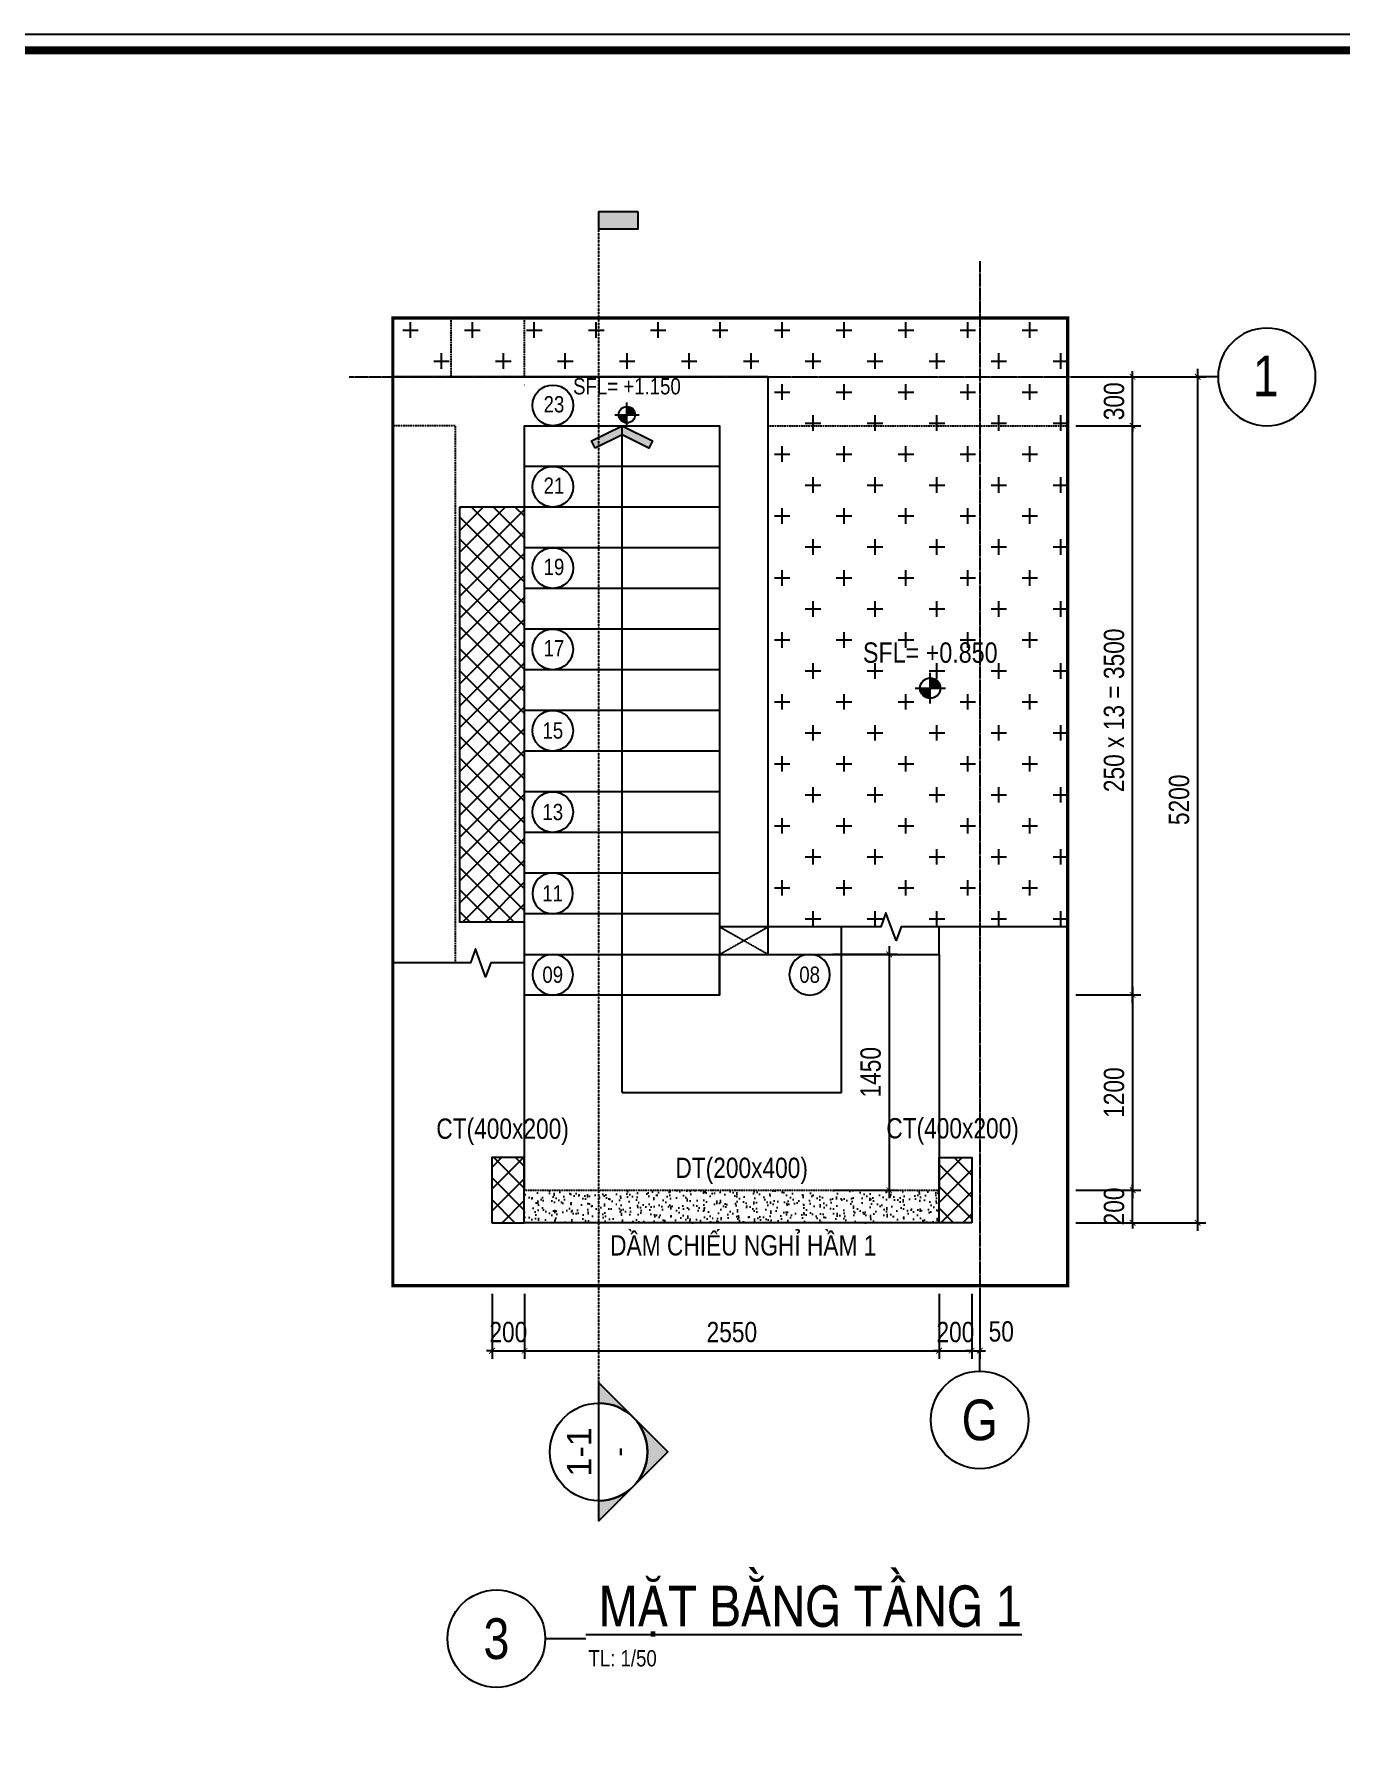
# Model space of a CAD drawing. Header units: millimetres. Extents: x 379264 to 1158416, y -283062 to 356890.
# Drawn here: x 794854 to 802893, y -12671 to -2202 of the extents above; entities that cross this region are included whole.
import ezdxf
from ezdxf.enums import TextEntityAlignment as Align

# ---------------------------------------------------------------- set-up
doc = ezdxf.new("R2010")
doc.units = ezdxf.units.MM
for name, pattern in [('BLOCK A - CHI TIET THANG 3$0$$0$HIDDEN', [0.375, 0.25, -0.125]), ('BLOCK A - CHI TIET THANG 4$0$HIDDEN', [0.375, 0.25, -0.125]), ('CENTER', [2, 1.25, -0.25, 0.25, -0.25]), ('HIDDEN', [9.525, 6.35, -3.175]), ('mb_loi thang 2-19 twa$0$Core 1A$0$Hidden10.5', [1.5, 1, -0.5])]:
    doc.linetypes.add(name, pattern=pattern)
for name, color, linetype in [('01PM. TEXT A', 3, 'Continuous'), ('02PM. TEXT B', 4, 'Continuous'), ('04PM. THIN', 7, 'Continuous'), ('05PM. FRAME', 4, 'Continuous'), ('06PM. HIDDEN', 4, 'HIDDEN'), ('07PM. WACO', 6, 'Continuous'), ('11PM. DIM', 2, 'Continuous'), ('12PM. GRID', 8, 'CENTER'), ('13PM. HATCH', 8, 'Continuous'), ('BLOCK A - CHI TIET THANG 4$0$Ky hieu Truc', 1, 'Continuous'), ('BLOCK A - CHI TIET THANG 4$0$Number Step', 94, 'Continuous'), ('MB_Cot tang 1$0$Concrete Line', 6, 'Continuous'), ('mb_loi thang 2-19 twa$0$Opening Hidden', 154, 'mb_loi thang 2-19 twa$0$Core 1A$0$Hidden10.5')]:
    doc.layers.add(name, color=color, linetype=linetype)
doc.layers.add('DMo', color=254, linetype='HIDDEN', lineweight=9)
doc.styles.add('[PMDC2013]STYLE', font='arial.ttf', dxfattribs={"width": 0.8})
doc.styles.add('BLOCK A - CHI TIET THANG 3$0$$0$Title Block Bold', font='VHELVEB_0.TTF')
doc.styles.add('BLOCK A - CHI TIET THANG 3$0$VNI-HelveC', font='VHELVCN_0.TTF')
doc.styles.add('BLOCK A - CHI TIET THANG 4$0$VNI-HelveC', font='VHELVCN_0.TTF')
doc.styles.add('BLOCK A - CHI TIET THANG 4$0$VNI-HelveCB', font='VHELVCB_0.TTF')
doc.dimstyles.new('BLOCK A - CHI TIET THANG 1$0$Dim 50 (A1-A2)', dxfattribs={"dimscale": 50, "dimtxt": 2.5, "dimasz": 0.7, "dimexe": 1, "dimexo": 1, "dimgap": 1, "dimtad": 1, "dimdec": 0, "dimzin": 12, "dimdsep": 46, "dimtxsty": '[PMDC2013]STYLE', "dimblk": 'ARCHTICK', "dimcen": 0, "dimdle": 1, "dimclrd": 2, "dimclre": 2, "dimclrt": 4, "dimadec": 0, "dimazin": 0, "dimtfac": 1, "dimtdec": 0, "dimtix": 1, "dimtmove": 2, "dimatfit": 3, "dimldrblk": 'ARCHTICK', "dimfxl": 1, "dimtolj": 1, "dimtzin": 0, "dimarcsym": 0})

# ---------------------------------------------------------------- blocks, each defined once
blk = doc.blocks.new('CHG_XX_Khung ten')
blk.add_lwpolyline([(15, 579), (826, 579), (826, 15), (15, 15)], close=True)
at = {"color": 4, "linetype": 'Continuous', "const_width": 1}
blk.add_lwpolyline([(17, 577), (824, 577), (824, 17), (17, 17)], close=True, dxfattribs=at)
blk = doc.blocks.new('BLOCK A - CHI TIET THANG 4$0$HTT-Title')
at = {"lineweight": -2}
blk.add_line((6, 0), (11, 0), dxfattribs=at)
at = {"linetype": 'ByBlock', "lineweight": -2}
blk.add_circle((0, 0), 6, dxfattribs=at)
at = {"linetype": 'ByBlock', "lineweight": -2, "style": 'BLOCK A - CHI TIET THANG 4$0$VNI-HelveCB'}
blk.add_attdef('DWG.NAME', text='', height=5, dxfattribs=at).set_placement((11, 0), align=Align.BOTTOM_LEFT)
blk.add_attdef('NUMBER', text='', height=5, dxfattribs=at).set_placement((0, 0), align=Align.MIDDLE_CENTER)
at = {"linetype": 'ByBlock', "lineweight": -2, "style": 'BLOCK A - CHI TIET THANG 4$0$VNI-HelveC'}
blk.add_attdef('SCALE', text='', height=2, dxfattribs=at).set_placement((11.32, -1.41), align=Align.TOP_LEFT)
blk = doc.blocks.new('*U650')
at = {"layer": '13PM. HATCH'}
h = blk.add_hatch(dxfattribs=at)
h.set_pattern_fill('ANSI37', color=256, scale=30, style=0)
h.set_pattern_definition([(45, (200, -2250), (-67.352, 67.352), []), (135, (200, -2250), (-67.352, -67.352), [])])
h.paths.add_polyline_path([(-100, 150), (-100, -2400), (300, -2400), (300, 150)])
at = {"layer": '07PM. WACO'}
blk.add_lwpolyline([(-100, 150), (-100, -2400), (300, -2400), (300, 150)], close=True, dxfattribs=at)
blk = doc.blocks.new('_ArchTick')
at = {"color": 0, "linetype": 'ByBlock', "const_width": 0.15}
blk.add_lwpolyline([(-0.5, -0.5), (0.5, 0.5)], dxfattribs=at)
blk = doc.blocks.new('*D657')
at = {"layer": '11PM. DIM', "color": 2, "lineweight": -2, "transparency": 16777216}
for p, q in [((797871, -9947), (797871, -10347)), ((800421, -9947), (800421, -10347)), ((797821, -10297), (800471, -10297))]:
    blk.add_line(p, q, dxfattribs=at)
at = {"layer": 'Defpoints', "color": 0, "transparency": 16777216}
for p in [(797871, -9897), (800421, -9897), (800421, -10297)]:
    blk.add_point(p, dxfattribs=at)
at = {"layer": '11PM. DIM', "color": 2, "lineweight": -2, "transparency": 16777216, "xscale": 35, "yscale": 35, "zscale": 35, "rotation": 180}
blk.add_blockref('_ArchTick', (797871, -10297), dxfattribs=at)
at = {"layer": '11PM. DIM', "color": 2, "lineweight": -2, "transparency": 16777216, "xscale": 35, "yscale": 35, "zscale": 35}
blk.add_blockref('_ArchTick', (800421, -10297), dxfattribs=at)
at = {"layer": '11PM. DIM', "color": 4, "transparency": 16777216, "insert": (799146, -10183), "char_height": 125, "attachment_point": 5, "style": '[PMDC2013]STYLE'}
blk.add_mtext('\\A1;2550', dxfattribs=at)
blk = doc.blocks.new('*D658')
at = {"layer": '11PM. DIM', "color": 2, "lineweight": -2, "transparency": 16777216}
for p, q in [((800421, -9947), (800421, -10347)), ((800621, -9947), (800621, -10347)), ((800421, -10297), (800386, -10297)), ((800421, -10297), (800621, -10297)), ((800621, -10297), (800656, -10297))]:
    blk.add_line(p, q, dxfattribs=at)
at = {"layer": 'Defpoints', "color": 0, "transparency": 16777216}
for p in [(800421, -9897), (800621, -9897), (800621, -10297)]:
    blk.add_point(p, dxfattribs=at)
at = {"layer": '11PM. DIM', "color": 2, "lineweight": -2, "transparency": 16777216, "xscale": 35, "yscale": 35, "zscale": 35}
blk.add_blockref('_ArchTick', (800421, -10297), dxfattribs=at)
at = {"layer": '11PM. DIM', "color": 2, "lineweight": -2, "transparency": 16777216, "xscale": 35, "yscale": 35, "zscale": 35, "rotation": 180}
blk.add_blockref('_ArchTick', (800621, -10297), dxfattribs=at)
at = {"layer": '11PM. DIM', "color": 4, "transparency": 16777216, "insert": (800521, -10183), "char_height": 125, "attachment_point": 5, "style": '[PMDC2013]STYLE'}
blk.add_mtext('\\A1;200', dxfattribs=at)
blk = doc.blocks.new('*D659')
at = {"layer": '11PM. DIM', "color": 2, "lineweight": -2, "transparency": 16777216}
for p, q in [((800621, -9947), (800621, -10347)), ((800671, -9947), (800671, -10347)), ((800621, -10297), (800586, -10297)), ((800621, -10297), (800671, -10297)), ((800671, -10297), (800706, -10297))]:
    blk.add_line(p, q, dxfattribs=at)
at = {"layer": 'Defpoints', "color": 0, "transparency": 16777216}
for p in [(800621, -9897), (800671, -9897), (800671, -10297)]:
    blk.add_point(p, dxfattribs=at)
at = {"layer": '11PM. DIM', "color": 2, "lineweight": -2, "transparency": 16777216, "xscale": 35, "yscale": 35, "zscale": 35}
blk.add_blockref('_ArchTick', (800621, -10297), dxfattribs=at)
at = {"layer": '11PM. DIM', "color": 2, "lineweight": -2, "transparency": 16777216, "xscale": 35, "yscale": 35, "zscale": 35, "rotation": 180}
blk.add_blockref('_ArchTick', (800671, -10297), dxfattribs=at)
at = {"layer": '11PM. DIM', "color": 4, "transparency": 16777216, "insert": (800803, -10179), "char_height": 125, "attachment_point": 5, "style": '[PMDC2013]STYLE'}
blk.add_mtext('\\A1;50', dxfattribs=at)
blk = doc.blocks.new('*D660')
at = {"layer": '11PM. DIM', "color": 2, "lineweight": -2, "transparency": 16777216}
for p, q in [((801261, -9310), (801661, -9310)), ((801611, -9310), (801611, -9275)), ((801611, -9510), (801611, -9310)), ((801261, -9510), (801661, -9510)), ((801611, -9510), (801611, -9545))]:
    blk.add_line(p, q, dxfattribs=at)
at = {"layer": 'Defpoints', "color": 0, "transparency": 16777216}
for p in [(801211, -9310), (801611, -9310), (801211, -9510)]:
    blk.add_point(p, dxfattribs=at)
at = {"layer": '11PM. DIM', "color": 2, "lineweight": -2, "transparency": 16777216, "xscale": 35, "yscale": 35, "zscale": 35}
for p, rotation in [((801611, -9310), 270), ((801611, -9510), 90)]:
    blk.add_blockref('_ArchTick', p, dxfattribs=dict(at, rotation=rotation))
at = {"layer": '11PM. DIM', "color": 4, "transparency": 16777216, "insert": (801497, -9410), "char_height": 125, "attachment_point": 5, "rotation": 90, "style": '[PMDC2013]STYLE'}
blk.add_mtext('\\A1;200', dxfattribs=at)
blk = doc.blocks.new('*D661')
at = {"layer": '11PM. DIM', "color": 2, "lineweight": -2, "transparency": 16777216}
for p, q in [((801611, -8160), (801611, -4560)), ((801261, -4610), (801661, -4610)), ((801261, -8110), (801661, -8110))]:
    blk.add_line(p, q, dxfattribs=at)
at = {"layer": 'Defpoints', "color": 0, "transparency": 16777216}
for p in [(801211, -4610), (801611, -4610), (801211, -8110)]:
    blk.add_point(p, dxfattribs=at)
at = {"layer": '11PM. DIM', "color": 2, "lineweight": -2, "transparency": 16777216, "xscale": 35, "yscale": 35, "zscale": 35}
for p, rotation in [((801611, -4610), 90), ((801611, -8110), 270)]:
    blk.add_blockref('_ArchTick', p, dxfattribs=dict(at, rotation=rotation))
at = {"layer": '11PM. DIM', "color": 4, "transparency": 16777216, "insert": (801497, -6360), "char_height": 125, "attachment_point": 5, "rotation": 90, "style": '[PMDC2013]STYLE'}
blk.add_mtext('\\A1;250 x 13 = 3500', dxfattribs=at)
blk = doc.blocks.new('*D662')
at = {"layer": '11PM. DIM', "color": 2, "lineweight": -2, "transparency": 16777216}
for p, q in [((801611, -4310), (801611, -4275)), ((801261, -4310), (801661, -4310)), ((801611, -4610), (801611, -4310)), ((801261, -4610), (801661, -4610)), ((801611, -4610), (801611, -4645))]:
    blk.add_line(p, q, dxfattribs=at)
at = {"layer": 'Defpoints', "color": 0, "transparency": 16777216}
for p in [(801211, -4310), (801611, -4310), (801211, -4610)]:
    blk.add_point(p, dxfattribs=at)
at = {"layer": '11PM. DIM', "color": 2, "lineweight": -2, "transparency": 16777216, "xscale": 35, "yscale": 35, "zscale": 35}
for p, rotation in [((801611, -4310), 270), ((801611, -4610), 90)]:
    blk.add_blockref('_ArchTick', p, dxfattribs=dict(at, rotation=rotation))
at = {"layer": '11PM. DIM', "color": 4, "transparency": 16777216, "insert": (801497, -4460), "char_height": 125, "attachment_point": 5, "rotation": 90, "style": '[PMDC2013]STYLE'}
blk.add_mtext('\\A1;300', dxfattribs=at)
blk = doc.blocks.new('*D663')
at = {"layer": '11PM. DIM', "color": 2, "lineweight": -2, "transparency": 16777216}
for p, q in [((802011, -4260), (802011, -9560)), ((801261, -4310), (802061, -4310)), ((801261, -9510), (802061, -9510))]:
    blk.add_line(p, q, dxfattribs=at)
at = {"layer": 'Defpoints', "color": 0, "transparency": 16777216}
for p in [(801211, -4310), (801211, -9510), (802011, -9510)]:
    blk.add_point(p, dxfattribs=at)
at = {"layer": '11PM. DIM', "color": 2, "lineweight": -2, "transparency": 16777216, "xscale": 35, "yscale": 35, "zscale": 35}
for p, rotation in [((802011, -4310), 90), ((802011, -9510), 270)]:
    blk.add_blockref('_ArchTick', p, dxfattribs=dict(at, rotation=rotation))
at = {"layer": '11PM. DIM', "color": 4, "transparency": 16777216, "insert": (801897, -6910), "char_height": 125, "attachment_point": 5, "rotation": 90, "style": '[PMDC2013]STYLE'}
blk.add_mtext('\\A1;5200', dxfattribs=at)
blk = doc.blocks.new('BLOCK A - CHI TIET THANG 4$0$HTT-Grid')
at = {"linetype": 'ByBlock', "lineweight": -2}
blk.add_line((0, -2.5), (0, 0), dxfattribs=at)
blk.add_circle((0, -8.5), 6, dxfattribs=at)
at = {"linetype": 'ByBlock', "lineweight": -2, "style": 'BLOCK A - CHI TIET THANG 4$0$VNI-HelveC'}
blk.add_attdef('GRID', text='', height=5, dxfattribs=at).set_placement((0, -8.5), align=Align.MIDDLE)
blk = doc.blocks.new('*D664')
at = {"layer": '11PM. DIM', "color": 2, "lineweight": -2, "transparency": 16777216}
for p, q in [((797671, -9947), (797671, -10347)), ((797871, -9947), (797871, -10347)), ((797671, -10297), (797636, -10297)), ((797671, -10297), (797871, -10297)), ((797871, -10297), (797906, -10297))]:
    blk.add_line(p, q, dxfattribs=at)
at = {"layer": 'Defpoints', "color": 0, "transparency": 16777216}
for p in [(797671, -9897), (797871, -9897), (797871, -10297)]:
    blk.add_point(p, dxfattribs=at)
at = {"layer": '11PM. DIM', "color": 2, "lineweight": -2, "transparency": 16777216, "xscale": 35, "yscale": 35, "zscale": 35}
blk.add_blockref('_ArchTick', (797671, -10297), dxfattribs=at)
at = {"layer": '11PM. DIM', "color": 2, "lineweight": -2, "transparency": 16777216, "xscale": 35, "yscale": 35, "zscale": 35, "rotation": 180}
blk.add_blockref('_ArchTick', (797871, -10297), dxfattribs=at)
at = {"layer": '11PM. DIM', "color": 4, "transparency": 16777216, "insert": (797771, -10183), "char_height": 125, "attachment_point": 5, "style": '[PMDC2013]STYLE'}
blk.add_mtext('\\A1;200', dxfattribs=at)
blk = doc.blocks.new('*D665')
at = {"layer": '11PM. DIM', "color": 2, "lineweight": -2, "transparency": 16777216}
for p, q in [((801611, -8060), (801611, -9360)), ((801261, -8110), (801661, -8110)), ((801261, -9310), (801661, -9310))]:
    blk.add_line(p, q, dxfattribs=at)
at = {"layer": 'Defpoints', "color": 0, "transparency": 16777216}
for p in [(801211, -8110), (801211, -9310), (801611, -9310)]:
    blk.add_point(p, dxfattribs=at)
at = {"layer": '11PM. DIM', "color": 2, "lineweight": -2, "transparency": 16777216, "xscale": 35, "yscale": 35, "zscale": 35}
for p, rotation in [((801611, -8110), 90), ((801611, -9310), 270)]:
    blk.add_blockref('_ArchTick', p, dxfattribs=dict(at, rotation=rotation))
at = {"layer": '11PM. DIM', "color": 4, "transparency": 16777216, "insert": (801497, -8710), "char_height": 125, "attachment_point": 5, "rotation": 90, "style": '[PMDC2013]STYLE'}
blk.add_mtext('\\A1;1200', dxfattribs=at)
blk = doc.blocks.new('BLOCK A - CHI TIET THANG 4$0$Number Step')
at = {"color": 0, "linetype": 'ByBlock'}
blk.add_circle((0, 0), 2.5, dxfattribs=at)
at = {"color": 0, "linetype": 'ByBlock', "lineweight": -2, "style": 'BLOCK A - CHI TIET THANG 4$0$VNI-HelveCB'}
blk.add_attdef('TEXT', text='', height=2, dxfattribs=at).set_placement((0, 0), align=Align.MIDDLE)
blk = doc.blocks.new('MB Ham 2$0$Arrow 60')
at = {"linetype": 'ByBlock', "lineweight": -2}
h = blk.add_hatch(color=0, dxfattribs=at)
h.paths.add_polyline_path([(1.88, 0.94), (1.65, 1.38), (0, 0.56), (-1.65, 1.38), (-1.88, 0.94), (0, 0)], flags=17)
h.paths.add_polyline_path([(1.65, 1.38), (1.88, 0.94), (0, 0), (-1.88, 0.94), (-1.65, 1.38), (0, 0.56)])
blk.add_hatch(color=0, dxfattribs=at).paths.add_polyline_path([(1.65, 1.38), (1.88, 0.94), (0, 0), (-1.88, 0.94), (-1.65, 1.38), (0, 0.56)])
at = {"color": 0, "linetype": 'ByBlock', "lineweight": -2}
blk.add_lwpolyline([(1.65, 1.38), (1.88, 0.94), (0, 0), (-1.88, 0.94), (-1.65, 1.38), (0, 0.56)], close=True, dxfattribs=at)
blk = doc.blocks.new('BLOCK A - CHI TIET THANG 3$0$13123123213')
at = {"linetype": 'ByBlock'}
h = blk.add_hatch(color=0, dxfattribs=at)
h.paths.add_polyline_path([(0, 1), (0, 0), (1, 0, 0.414214)])
h.paths.add_polyline_path([(0, 0), (-1, 0, 0.414214), (0, -1)])
at = {"color": 0, "linetype": 'ByBlock'}
for p, q in [((-1.5, 0), (1.5, 0)), ((0, -1.5), (0, 1.5))]:
    blk.add_line(p, q, dxfattribs=at)
blk.add_circle((0, 0), 1, dxfattribs=at)
at = {"color": 0, "linetype": 'ByBlock', "lineweight": -2, "style": 'BLOCK A - CHI TIET THANG 3$0$VNI-HelveC'}
for tag, p in [('TEXT1', (0, 10.5)), ('TEXT2', (0, 7)), ('TEXT3', (0, 3.5))]:
    blk.add_attdef(tag, text='', height=2, dxfattribs=at).set_placement(p, align=Align.MIDDLE_CENTER)
blk = doc.blocks.new('*D666')
at = {"layer": '11PM. DIM', "color": 2, "lineweight": -2, "transparency": 16777216}
for p, q in [((800114, -7810), (800114, -9360)), ((799768, -7860), (800164, -7860)), ((799764, -9310), (800164, -9310))]:
    blk.add_line(p, q, dxfattribs=at)
at = {"layer": 'Defpoints', "color": 0, "transparency": 16777216}
for p in [(799718, -7860), (799714, -9310), (800114, -9310)]:
    blk.add_point(p, dxfattribs=at)
at = {"layer": '11PM. DIM', "color": 2, "lineweight": -2, "transparency": 16777216, "xscale": 35, "yscale": 35, "zscale": 35}
for p, rotation in [((800114, -7860), 90), ((800114, -9310), 270)]:
    blk.add_blockref('_ArchTick', p, dxfattribs=dict(at, rotation=rotation))
at = {"layer": '11PM. DIM', "color": 4, "transparency": 16777216, "insert": (800000, -8585), "char_height": 125, "attachment_point": 5, "rotation": 90, "style": '[PMDC2013]STYLE'}
blk.add_mtext('\\A1;1450', dxfattribs=at)
blk = doc.blocks.new('*U648')
h = blk.add_hatch(color=256)
edge = h.paths.add_edge_path()
edge.add_line((600, 0), (849, 0))
edge.add_line((849, 0), (0, -849))
edge.add_line((0, -849), (-849, 0))
edge.add_line((-849, 0), (-600, 0))
edge.add_arc((0, 0), 600, 180, 360)
blk.add_hatch(color=256).paths.add_polyline_path([(15251, -480), (15036, -480), (15036, 0), (15251, 0)])
blk.add_line((-600, 0), (600, 0))
at = {"linetype": 'BLOCK A - CHI TIET THANG 3$0$$0$HIDDEN', "ltscale": 10}
blk.add_line((600, 0), (15251, 0), dxfattribs=at)
blk.add_lwpolyline([(600, 0), (849, 0), (0, -849), (-849, 0), (-600, 0, 1)], format="xyb", close=True)
blk.add_lwpolyline([(15251, -480), (15036, -480), (15036, 0), (15251, 0)], close=True)
blk.add_circle((0, 0), 600)
at = {"style": 'BLOCK A - CHI TIET THANG 3$0$$0$Title Block Bold', "flags": 8}
blk.add_attdef('VIEWNUMBER', text='', height=300, dxfattribs=at).set_placement((0, 0), align=Align.BOTTOM_CENTER)
blk.add_attdef('DRAWINGREFERENCE', text='', height=250, dxfattribs=at).set_placement((0, -120), align=Align.TOP_CENTER)

msp = doc.modelspace()

# ---------------------------------------------------------------- block references
at = {"layer": '04PM. THIN', "xscale": 50, "yscale": 50, "zscale": 50}
msp.add_blockref('CHG_XX_Khung ten', (777979.92, -31152.33), dxfattribs=at)

# ---------------------------------------------------------------- next in the draw order: hatches: boundary and pattern name
at = {"layer": '13PM. HATCH'}
h = msp.add_hatch(dxfattribs=at)
h.set_pattern_fill('CROSS', color=256, scale=30)
h.set_pattern_definition([(0, (804931.62, -46884.86), (190.5, 190.5), [95.25, -285.75]), (90, (804979.24, -46932.49), (-190.5, 190.5), [95.25, -285.75])])
h.paths.add_polyline_path([(800187.6, -7690.14), (801210.97, -7690.14), (801210.97, -3947.92), (797060.63, -3947.92), (797060.63, -4310.1), (799352.34, -4310.1), (799368.47, -7690.14), (800062.6, -7690.14), (800093.85, -7604.28), (800156.35, -7776)])
h = msp.add_hatch(dxfattribs=at)
h.set_pattern_fill('ANSI37', color=256, scale=30, angle=90, style=0)
h.set_pattern_definition([(135, (813869.6, -31360.12), (-67.35192, -67.35192), []), (225, (813869.6, -31360.12), (67.35192, -67.35192), [])])
h.paths.add_polyline_path([(797669.21, -9510.1), (797869.21, -9510.1), (797869.21, -9110.1), (797669.21, -9110.1)])
h = msp.add_hatch(dxfattribs=at)
h.set_pattern_fill('ANSI37', color=256, scale=30, angle=90, style=0)
h.set_pattern_definition([(135, (813873.51, -31360.12), (-67.35192, -67.35192), []), (225, (813873.51, -31360.12), (67.35192, -67.35192), [])])
h.paths.add_polyline_path([(800621.21, -9510.1), (800421.21, -9510.1), (800421.21, -9110.1), (800621.21, -9110.1)])
h = msp.add_hatch(dxfattribs=at)
h.set_pattern_fill('AR-SAND', color=256, scale=1.5, angle=-45, style=0)
h.set_pattern_definition([(352.5, (805028.37, 145065.403), (50.213023, 53.607202), [0, -57.912, 0, -64.77, 0, -61.9125]), (322.5, (805028.37, 145065.4), (123.70993, 28.35164), [0, -31.242, 0, -52.197, 0, -20.0025]), (282.5, (804995.23, 145098.54), (84.049847, -83.744974), [0, -19.05, 0, -68.58, 0, -89.535]), (272.5, (804995.23, 145098.54), (104.63262, -57.342166), [0, -9.525, 0, -44.958, 0, -51.435])])
h.paths.add_polyline_path([(797869.21, -9310.1), (800419.21, -9310.1), (800419.21, -9510.1), (797869.21, -9510.1)])

# ---------------------------------------------------------------- next in the draw order: linework, layer by layer
at = {"linetype": 'BLOCK A - CHI TIET THANG 4$0$HIDDEN', "ltscale": 10, "const_width": 20}
msp.add_lwpolyline([(801210.97, -9897.32), (797060.63, -9897.32), (797060.63, -3947.92), (801210.97, -3947.92)], close=True, dxfattribs=at)
at = {"layer": '05PM. FRAME', "ltscale": 0.25}
for p, q in [((799369.54, -4310.1), (797060.63, -4310.1)), ((799369.54, -7860.1), (799369.54, -4310.1)), ((799070.75, -7860.1), (799070.75, -8110.1)), ((800421.21, -7860.1), (800421.21, -9310.1)), ((797869.21, -8110.1), (797869.21, -9310.1)), ((800421.21, -9510.1), (797869.21, -9510.1))]:
    msp.add_line(p, q, dxfattribs=at)
msp.add_lwpolyline([(797870.75, -8110.1), (797870.75, -4610.1), (799070.75, -4610.1), (799070.75, -8110.1)], close=True, dxfattribs=at)
for points in [[(801210.97, -7690.14), (800187.6, -7690.14), (800156.35, -7776), (800093.85, -7604.28), (800062.6, -7690.14), (799070.75, -7690.14)], [(799070.75, -8110.1), (799070.75, -7860.1), (800421.21, -7860.1), (800421.21, -7690.14)], [(797870.75, -7912.89), (797662.63, -7912.89), (797631.38, -7998.75), (797568.88, -7827.03), (797537.63, -7912.89), (797060.18, -7912.89)]]:
    msp.add_lwpolyline(points, dxfattribs=at)
at = {"layer": '06PM. HIDDEN', "linetype": 'HIDDEN', "ltscale": 0.25}
for p, q in [((797419.54, -4310.1), (797419.54, -3947.92)), ((797869.54, -4310.07), (797869.54, -3947.92)), ((799352.34, -4310.1), (801210.97, -4310.1)), ((797444.54, -4610.1), (797060.63, -4610.1)), ((797444.54, -4610.1), (797444.54, -7912.89)), ((799369.54, -4610.1), (801210.97, -4610.1)), ((797869.21, -9310.1), (800421.21, -9310.1))]:
    msp.add_line(p, q, dxfattribs=at)
at = {"layer": '07PM. WACO'}
for points in [[(797669.21, -9510.1), (797869.21, -9510.1), (797869.21, -9110.1), (797669.21, -9110.1)], [(800621.21, -9510.1), (800421.21, -9510.1), (800421.21, -9110.1), (800621.21, -9110.1)]]:
    msp.add_lwpolyline(points, close=True, dxfattribs=at)
at = {"layer": '12PM. GRID', "ltscale": 3}
for p, q in [((800670.75, -3599.49), (800670.75, -10297.32)), ((796792.03, -4310.1), (802011.68, -4310.1))]:
    msp.add_line(p, q, dxfattribs=at)
at = {"layer": '13PM. HATCH'}
for p, q in [((798471.21, -8710.1), (798471.21, -4610.1)), ((799070.75, -4860.1), (797870.75, -4860.1)), ((799070.75, -5110.1), (797870.75, -5110.1)), ((799070.75, -5360.1), (797870.75, -5360.1)), ((799070.75, -5610.1), (797870.75, -5610.1)), ((799070.75, -5860.1), (797870.75, -5860.1)), ((799070.75, -6110.1), (797870.75, -6110.1)), ((799070.75, -6360.1), (797870.75, -6360.1)), ((799070.75, -6610.1), (797870.75, -6610.1)), ((799070.75, -6860.1), (797870.75, -6860.1)), ((799070.75, -7110.1), (797870.75, -7110.1)), ((799070.75, -7360.1), (797870.75, -7360.1)), ((799070.75, -7610.1), (797870.75, -7610.1)), ((799821.21, -8710.1), (799821.21, -7690.14)), ((797870.75, -7860.1), (799070.75, -7860.1)), ((798471.21, -8710.1), (799821.21, -8710.1))]:
    msp.add_line(p, q, dxfattribs=at)
at = {"layer": 'DMo', "ltscale": 1400}
msp.add_line((797869.54, -4360.1), (797869.21, -4360.1), dxfattribs=at)
at = {"layer": 'mb_loi thang 2-19 twa$0$Opening Hidden', "color": 8}
for p, q in [((799070.75, -7860.1), (799369.54, -7690.14)), ((799070.75, -7690.14), (799369.54, -7860.1))]:
    msp.add_line(p, q, dxfattribs=at)

# ---------------------------------------------------------------- next in the draw order: block references
at = {"layer": '01PM. TEXT A'}
ref = msp.add_blockref('BLOCK A - CHI TIET THANG 4$0$HTT-Title', (797697.84, -12067.13), dxfattribs=dict(at, xscale=50, yscale=50, zscale=50))
ref.add_attrib('NUMBER', '3', dxfattribs={"layer": '0', "color": 0, "linetype": 'ByBlock', "lineweight": -2, "height": 250, "style": 'BLOCK A - CHI TIET THANG 4$0$VNI-HelveCB'}).set_placement((797697.84, -12067.13), align=Align.MIDDLE_CENTER)
ref.add_attrib('DWG.NAME', '%%u MAËT BAÈNG TAÀNG 1', dxfattribs={"layer": '0', "color": 3, "linetype": 'ByBlock', "lineweight": -2, "height": 250, "style": 'BLOCK A - CHI TIET THANG 4$0$VNI-HelveCB'}).set_placement((798247.84, -12067.13), align=Align.BOTTOM_LEFT)
ref.add_attrib('SCALE', 'TL: 1/50', dxfattribs={"layer": '0', "color": 0, "linetype": 'ByBlock', "lineweight": -2, "height": 100, "style": 'BLOCK A - CHI TIET THANG 4$0$VNI-HelveC'}).set_placement((798263.61, -12137.82), align=Align.TOP_LEFT)
at = {"layer": '02PM. TEXT B'}
ref = msp.add_blockref('BLOCK A - CHI TIET THANG 3$0$13123123213', (798500.55, -4542.55), dxfattribs=dict(at, xscale=50, yscale=50, zscale=50))
ref.add_attrib('TEXT3', 'SFL= +1.150', dxfattribs={"layer": '0', "color": 0, "linetype": 'ByBlock', "lineweight": -2, "height": 100, "style": 'BLOCK A - CHI TIET THANG 3$0$VNI-HelveC'}).set_placement((798500.55, -4367.55), align=Align.MIDDLE_CENTER)
ref = msp.add_blockref('BLOCK A - CHI TIET THANG 3$0$13123123213', (800366.3, -6223.61), dxfattribs=dict(at, xscale=62.5, yscale=62.5, zscale=62.5))
ref.add_attrib('TEXT3', 'SFL= +0.850', dxfattribs={"layer": '0', "color": 0, "linetype": 'ByBlock', "lineweight": -2, "height": 125, "style": 'BLOCK A - CHI TIET THANG 3$0$VNI-HelveC'}).set_placement((800366.3, -6004.86), align=Align.MIDDLE_CENTER)
at = {"layer": '07PM. WACO'}
ref = msp.add_blockref('*U648', (798327.03, -10919.16), dxfattribs=dict(at, xscale=0.5, yscale=0.5, zscale=0.5, rotation=90))
ref.add_attrib('VIEWNUMBER', '1-1', dxfattribs={"layer": '0', "height": 150, "rotation": 90, "style": 'BLOCK A - CHI TIET THANG 3$0$$0$Title Block Bold'}).set_placement((798327.03, -10919.16), align=Align.BOTTOM_CENTER)
ref.add_attrib('DRAWINGREFERENCE', '-', dxfattribs={"layer": '0', "height": 125, "rotation": 90, "style": 'BLOCK A - CHI TIET THANG 3$0$$0$Title Block Bold'}).set_placement((798387.03, -10919.16), align=Align.TOP_CENTER)
at = {"layer": '13PM. HATCH', "xscale": 100, "yscale": 100, "zscale": 100, "rotation": 180}
msp.add_blockref('MB Ham 2$0$Arrow 60', (798470.75, -4610.1), dxfattribs=at)
at = {"layer": 'BLOCK A - CHI TIET THANG 4$0$Ky hieu Truc'}
ref = msp.add_blockref('BLOCK A - CHI TIET THANG 4$0$HTT-Grid', (802011.68, -4310.1), dxfattribs=dict(at, xscale=-50.00000000000003, yscale=50.00000000000003, zscale=50, rotation=90))
ref.add_attrib('GRID', '1', dxfattribs={"layer": '0', "linetype": 'ByBlock', "lineweight": -2, "height": 250, "style": 'BLOCK A - CHI TIET THANG 4$0$VNI-HelveC'}).set_placement((802430.35, -4303.76), align=Align.MIDDLE)
at = {"layer": 'BLOCK A - CHI TIET THANG 4$0$Ky hieu Truc', "xscale": 50, "yscale": 50, "zscale": 50}
msp.add_blockref('BLOCK A - CHI TIET THANG 4$0$HTT-Grid', (800670.75, -10297.32), dxfattribs=at).add_auto_attribs({'GRID': 'G'})
at = {"layer": 'BLOCK A - CHI TIET THANG 4$0$Number Step'}
ref = msp.add_blockref('BLOCK A - CHI TIET THANG 4$0$Number Step', (798044.75, -4485.1), dxfattribs=dict(at, xscale=50, yscale=50, zscale=50, rotation=270))
ref.add_attrib('TEXT', '23', dxfattribs={"layer": '0', "color": 0, "linetype": 'ByBlock', "lineweight": -2, "height": 100, "style": 'BLOCK A - CHI TIET THANG 4$0$VNI-HelveCB'}).set_placement((798051.69, -4478.16), align=Align.MIDDLE)
ref = msp.add_blockref('BLOCK A - CHI TIET THANG 4$0$Number Step', (798044.75, -4985.1), dxfattribs=dict(at, xscale=50, yscale=50, zscale=50, rotation=270))
ref.add_attrib('TEXT', '21', dxfattribs={"layer": '0', "color": 0, "linetype": 'ByBlock', "lineweight": -2, "height": 100, "style": 'BLOCK A - CHI TIET THANG 4$0$VNI-HelveCB'}).set_placement((798051.69, -4978.16), align=Align.MIDDLE)
ref = msp.add_blockref('BLOCK A - CHI TIET THANG 4$0$Number Step', (798044.75, -5485.1), dxfattribs=dict(at, xscale=50, yscale=50, zscale=50, rotation=270))
ref.add_attrib('TEXT', '19', dxfattribs={"layer": '0', "color": 0, "linetype": 'ByBlock', "lineweight": -2, "height": 100, "style": 'BLOCK A - CHI TIET THANG 4$0$VNI-HelveCB'}).set_placement((798051.69, -5478.16), align=Align.MIDDLE)
ref = msp.add_blockref('BLOCK A - CHI TIET THANG 4$0$Number Step', (798044.3, -5985.1), dxfattribs=dict(at, xscale=50, yscale=50, zscale=50, rotation=270))
ref.add_attrib('TEXT', '17', dxfattribs={"layer": '0', "color": 0, "linetype": 'ByBlock', "lineweight": -2, "height": 100, "style": 'BLOCK A - CHI TIET THANG 4$0$VNI-HelveCB'}).set_placement((798051.23, -5978.16), align=Align.MIDDLE)
ref = msp.add_blockref('BLOCK A - CHI TIET THANG 4$0$Number Step', (798044.3, -6485.1), dxfattribs=dict(at, xscale=50, yscale=50, zscale=50, rotation=270))
ref.add_attrib('TEXT', '15', dxfattribs={"layer": '0', "color": 0, "linetype": 'ByBlock', "lineweight": -2, "height": 100, "style": 'BLOCK A - CHI TIET THANG 4$0$VNI-HelveCB'}).set_placement((798044.7, -6484.7), align=Align.MIDDLE)
ref = msp.add_blockref('BLOCK A - CHI TIET THANG 4$0$Number Step', (798044.3, -6985.1), dxfattribs=dict(at, xscale=50, yscale=50, zscale=50, rotation=270))
ref.add_attrib('TEXT', '13', dxfattribs={"layer": '0', "color": 0, "linetype": 'ByBlock', "lineweight": -2, "height": 100, "style": 'BLOCK A - CHI TIET THANG 4$0$VNI-HelveCB'}).set_placement((798044.3, -6985.1), align=Align.MIDDLE)
ref = msp.add_blockref('BLOCK A - CHI TIET THANG 4$0$Number Step', (798043.75, -7485.1), dxfattribs=dict(at, xscale=-50, yscale=50, zscale=50, rotation=90))
ref.add_attrib('TEXT', '11', dxfattribs={"layer": '0', "color": 0, "linetype": 'ByBlock', "lineweight": -2, "height": 100, "style": 'BLOCK A - CHI TIET THANG 4$0$VNI-HelveCB'}).set_placement((798043.75, -7485.1), align=Align.MIDDLE)
ref = msp.add_blockref('BLOCK A - CHI TIET THANG 4$0$Number Step', (798044.21, -7985.1), dxfattribs=dict(at, xscale=-50, yscale=50, zscale=50, rotation=90))
ref.add_attrib('TEXT', '09', dxfattribs={"layer": '0', "color": 0, "linetype": 'ByBlock', "lineweight": -2, "height": 100, "style": 'BLOCK A - CHI TIET THANG 4$0$VNI-HelveCB'}).set_placement((798044.21, -7985.1), align=Align.MIDDLE)
ref = msp.add_blockref('BLOCK A - CHI TIET THANG 4$0$Number Step', (799624.41, -7985.1), dxfattribs=dict(at, xscale=-50, yscale=50, zscale=50, rotation=90))
ref.add_attrib('TEXT', '08', dxfattribs={"layer": '0', "color": 0, "linetype": 'ByBlock', "lineweight": -2, "height": 100, "style": 'BLOCK A - CHI TIET THANG 4$0$VNI-HelveCB'}).set_placement((799624.41, -7985.1), align=Align.MIDDLE)
at = {"layer": 'MB_Cot tang 1$0$Concrete Line'}
msp.add_blockref('*U650', (797570.75, -5260.1), dxfattribs=at)

# ---------------------------------------------------------------- next in the draw order: texts
at = {"layer": '01PM. TEXT A', "style": '[PMDC2013]STYLE', "width": 0.8}
for s, p in [('CT(400x200)', (797328.17, -8994.22, -0.01)), ('CT(400x200)', (800095.9, -8991.91, -0.01)), ('DT(200x400)', (798798.75, -9235.16, -0.01)), ('DẦM CHIẾU NGHỈ HẦM 1', (798397.3, -9711.6, -0.01))]:
    msp.add_text(s, height=125, dxfattribs=at).set_placement(p)

# ---------------------------------------------------------------- next in the draw order: dimensions: what is measured, and where the dimension line sits
at = {"layer": '11PM. DIM'}
for base, p1, p2, angle, picture, middle in [((802010.97, -9510.1), (801210.97, -4310.1), (801210.97, -9510.1), 90, '*D663', (801897.14, -6910.1)), ((801610.97, -4310.1), (801210.97, -4610.1), (801210.97, -4310.1), 90, '*D662', (801497.1, -4460.1)), ((800114.29, -9310.1), (799718.46, -7860.1), (799714.29, -9310.1), 270, '*D666', (800000.47, -8585.1)), ((801610.97, -9310.1), (801210.97, -8110.1), (801210.97, -9310.1), 270, '*D665', (801497.14, -8710.1)), ((801610.97, -9310.1), (801210.97, -9510.1), (801210.97, -9310.1), 90, '*D660', (801497.14, -9410.1))]:
    dim = msp.add_linear_dim(base=base, p1=p1, p2=p2, angle=angle, dimstyle='BLOCK A - CHI TIET THANG 1$0$Dim 50 (A1-A2)', dxfattribs=at)
    dim.commit()
    dim.dimension.update_dxf_attribs({"geometry": picture, "text_midpoint": middle})
dim = msp.add_linear_dim(base=(801610.97, -4610.1), p1=(801210.97, -8110.1), p2=(801210.97, -4610.1), angle=90, text='250 x 13 = <>', dimstyle='BLOCK A - CHI TIET THANG 1$0$Dim 50 (A1-A2)', dxfattribs=at)
dim.commit()
dim.dimension.update_dxf_attribs({"geometry": '*D661', "text_midpoint": (801497.1, -6360.1)})
for base, p1, p2, picture, middle in [((797870.75, -10297.32), (797670.75, -9897.32), (797870.75, -9897.32), '*D664', (797770.75, -10183.5)), ((800420.75, -10297.32), (797870.75, -9897.32), (800420.75, -9897.32), '*D657', (799145.75, -10183.5)), ((800620.75, -10297.32), (800420.75, -9897.32), (800620.75, -9897.32), '*D658', (800520.75, -10183.5))]:
    dim = msp.add_linear_dim(base=base, p1=p1, p2=p2, dimstyle='BLOCK A - CHI TIET THANG 1$0$Dim 50 (A1-A2)', dxfattribs=at)
    dim.commit()
    dim.dimension.update_dxf_attribs({"geometry": picture, "text_midpoint": middle})
dim = msp.add_linear_dim(base=(800670.75, -10297.32), p1=(800620.75, -9897.32), p2=(800670.75, -9897.32), dimstyle='BLOCK A - CHI TIET THANG 1$0$Dim 50 (A1-A2)', dxfattribs=at)
dim.commit()
dim.dimension.update_dxf_attribs({"geometry": '*D659', "text_midpoint": (800803.29, -10178.86), "dimtype": 160})

doc.saveas('drawing.dxf')
